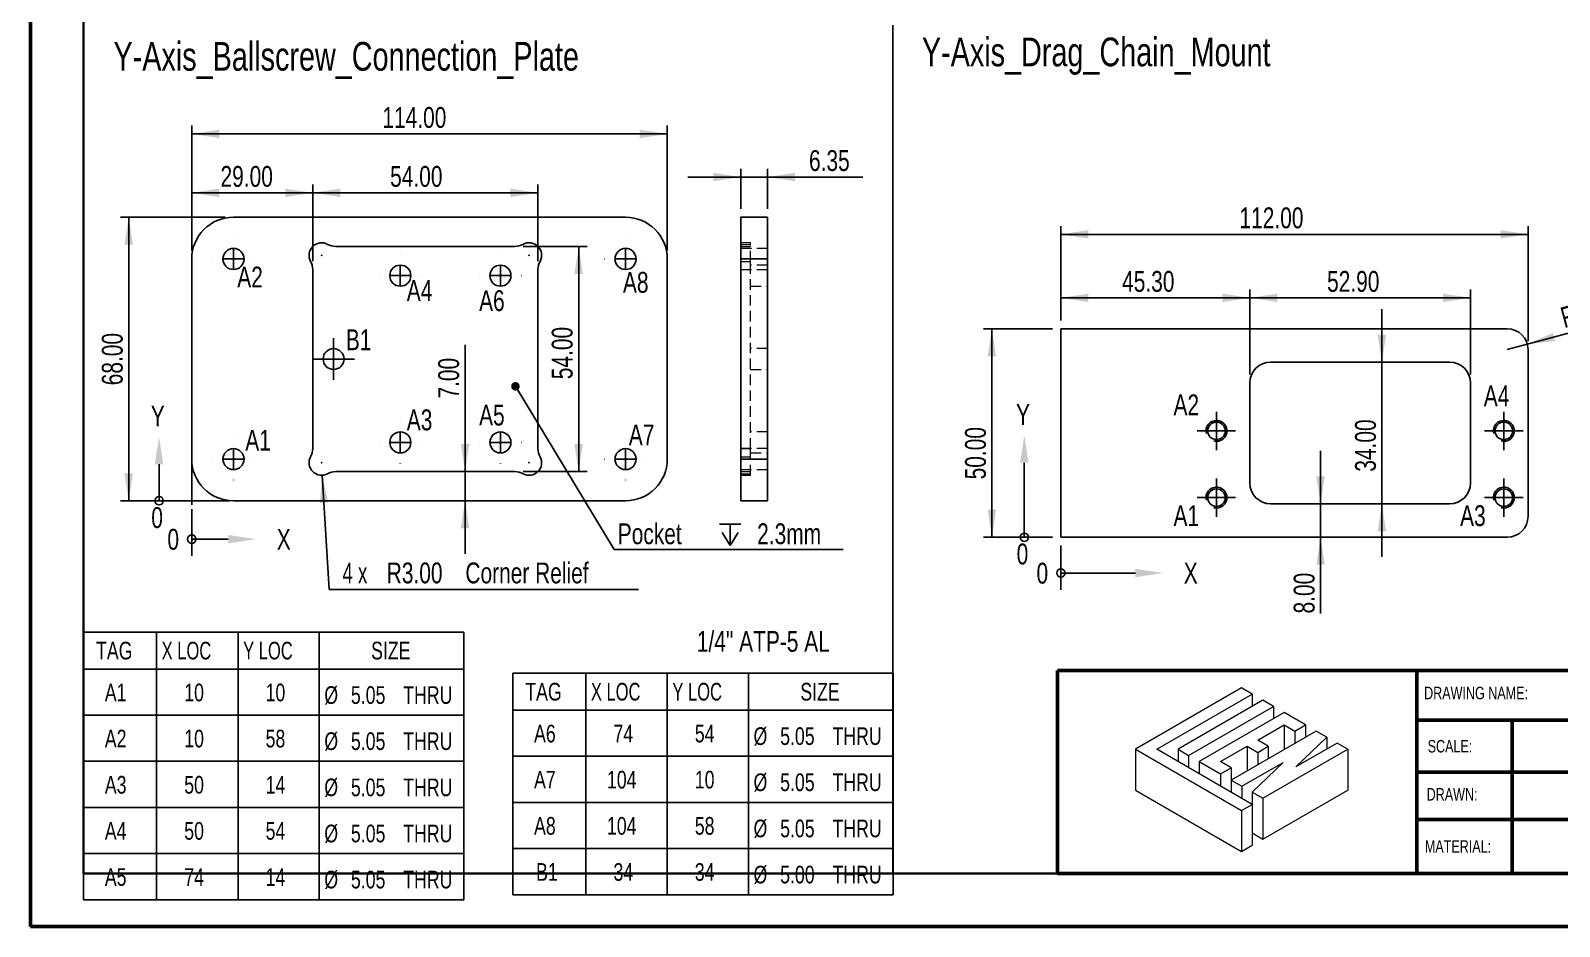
# Model space of a CAD drawing. Header units: millimetres. Extents: x 0 to 279, y 0 to 216.
# Drawn here: x 0 to 183.3, y 0 to 107.4 of the extents above; entities that cross this region are included whole.
import ezdxf

# ---------------------------------------------------------------- set-up
doc = ezdxf.new("R2010")
doc.units = ezdxf.units.MM
doc.header["$PDSIZE"] = -1
doc.linetypes.add('HIDDEN', pattern=[1.905, 1.27, -0.635])
for name, color, linetype in [('DIM', 1, 'Continuous'), ('PAGE_BORDER', 7, 'Continuous'), ('TITLE_BLOCK_BORDER', 7, 'Continuous'), ('TITLE_BLOCK_TEXT', 8, 'Continuous')]:
    doc.layers.add(name, color=color, linetype=linetype)
doc.styles.add('SLDTEXTSTYLE0', font='TXT', dxfattribs={"width": 0.75})
doc.styles.add('SLDTEXTSTYLE1', font='TXT', dxfattribs={"width": 0.7})
doc.styles.add('SLDTEXTSTYLE3', font='TXT', dxfattribs={"width": 0.666667})
doc.dimstyles.new('SLDDIMSTYLE0', dxfattribs={"dimtxt": 2.5, "dimasz": 3.302, "dimexe": 0, "dimexo": 0.0625, "dimtad": 1, "dimlfac": 2, "dimrnd": 1e-09, "dimzin": 4, "dimdsep": 46, "dimtxsty": 'SLDTEXTSTYLE0', "dimsah": 1, "dimcen": 0.09, "dimadec": 0, "dimazin": 1, "dimtfac": 1, "dimtofl": 0, "dimtmove": 0, "dimatfit": 3, "dimfxl": 0, "dimfrac": 2, "dimtolj": 1, "dimtzin": 12, "dimarcsym": 0})
doc.dimstyles.new('SLDDIMSTYLE1', dxfattribs={"dimtxt": 2.5, "dimasz": 3.302, "dimexe": 0, "dimexo": 0.0625, "dimtad": 1, "dimlfac": 2, "dimrnd": 1e-09, "dimzin": 4, "dimdsep": 46, "dimtxsty": 'SLDTEXTSTYLE0', "dimsah": 1, "dimcen": 0.09, "dimadec": 0, "dimazin": 1, "dimtfac": 1, "dimtmove": 0, "dimatfit": 0, "dimfxl": 0, "dimfrac": 2, "dimtolj": 1, "dimtzin": 12, "dimarcsym": 0})
doc.dimstyles.new('SLDDIMSTYLE2', dxfattribs={"dimtxt": 2.5, "dimasz": 3.302, "dimexe": 0, "dimexo": 0.0625, "dimtad": 1, "dimdec": 0, "dimlfac": 2, "dimrnd": 1e-09, "dimzin": 12, "dimdsep": 46, "dimtxsty": 'SLDTEXTSTYLE0', "dimsah": 1, "dimcen": 0, "dimadec": 0, "dimazin": 3, "dimtfac": 1, "dimtdec": 0, "dimtofl": 0, "dimtmove": 0, "dimatfit": 3, "dimfxl": 0, "dimfrac": 2, "dimtolj": 1, "dimtzin": 12, "dimarcsym": 0})
doc.dimstyles.new('SLDDIMSTYLE5', dxfattribs={"dimtxt": 2.5, "dimasz": 3.302, "dimexe": 0, "dimexo": 0.0625, "dimtad": 1, "dimlfac": 2, "dimrnd": 1e-09, "dimzin": 12, "dimdsep": 46, "dimtxsty": 'SLDTEXTSTYLE0', "dimsah": 1, "dimcen": 0.09, "dimadec": 0, "dimazin": 3, "dimtfac": 1, "dimtmove": 0, "dimatfit": 0, "dimfxl": 0, "dimfrac": 2, "dimtolj": 1, "dimtzin": 12, "dimarcsym": 0})
doc.dimstyles.new('SLDDIMSTYLE6', dxfattribs={"dimtxt": 0.18, "dimasz": 1.016, "dimexe": 0, "dimexo": 0.0625, "dimgap": 0, "dimtad": 0, "dimtih": 1, "dimtoh": 1, "dimdec": 0, "dimrnd": 1e-09, "dimzin": 0, "dimdsep": 46, "dimtxsty": 'Standard', "dimblk1": 'DOT', "dimblk2": 'DOT', "dimsah": 1, "dimcen": 0.09, "dimadec": 0, "dimazin": 0, "dimtfac": 1.016, "dimtdec": 0, "dimtofl": 0, "dimtmove": 0, "dimatfit": 3, "dimldrblk": 'DOT', "dimfxl": 0, "dimfrac": 2, "dimtolj": 1, "dimtzin": 0, "dimarcsym": 0})
doc.dimstyles.new('SLDDIMSTYLE7', dxfattribs={"dimtxt": 2.5, "dimasz": 3.302, "dimexe": 0, "dimexo": 0.0625, "dimtad": 0, "dimtih": 1, "dimtoh": 1, "dimlfac": 2, "dimrnd": 1e-09, "dimzin": 4, "dimdsep": 46, "dimtxsty": 'SLDTEXTSTYLE0', "dimsah": 1, "dimcen": 0, "dimadec": 0, "dimazin": 1, "dimtfac": 1, "dimtofl": 0, "dimtmove": 0, "dimatfit": 3, "dimfxl": 0, "dimfrac": 2, "dimtolj": 1, "dimtzin": 12, "dimarcsym": 0})

# ---------------------------------------------------------------- blocks, each defined once
blk = doc.blocks.new('Lien3D Logo')
at = {"color": 7, "linetype": 'Continuous', "lineweight": 18}
for p, q in [((10.61, 16.33), (0, 10.21)), ((2.13, 10.21), (11.67, 15.71)), ((11.67, 15.71), (10.61, 16.33)), ((11.67, 15.71), (11.67, 14.49)), ((12.73, 15.1), (4.26, 10.21)), ((5.32, 9.59), (13.8, 14.49)), ((14.86, 13.87), (6.38, 8.98)), ((13.8, 14.49), (12.73, 15.1)), ((13.8, 14.49), (13.8, 13.26)), ((16.99, 12.64), (14.86, 13.87)), ((12.22, 11.12), (14.86, 12.64)), ((14.86, 12.64), (15.93, 12.03)), ((14.86, 12.64), (14.86, 10.19)), ((15.93, 12.03), (16.99, 12.64)), ((16.99, 12.64), (16.99, 11.42)), ((18.05, 12.03), (9.57, 7.13)), ((13.28, 10.5), (12.22, 11.12)), ((15.93, 12.03), (15.93, 10.8)), ((16.04, 8.45), (19.12, 11.42)), ((20.15, 10.82), (16.04, 8.45)), ((19.12, 11.42), (18.05, 12.03)), ((19.12, 11.42), (19.12, 10.22)), ((21.21, 10.21), (20.15, 10.82)), ((0, 10.21), (0, 6.12)), ((0, 10.21), (10.61, 4.08)), ((11.67, 4.7), (2.13, 10.21)), ((4.26, 10.21), (4.26, 8.98)), ((4.26, 10.21), (5.32, 9.59)), ((5.32, 9.59), (5.32, 8.36)), ((8.51, 8.98), (11.15, 10.5)), ((11.15, 10.5), (12.22, 9.89)), ((11.15, 10.5), (11.15, 8.05)), ((12.22, 9.89), (13.28, 10.5)), ((12.22, 9.89), (12.22, 8.66)), ((12.73, 5.31), (21.21, 10.21)), ((13.28, 10.5), (13.28, 9.28)), ((21.21, 10.21), (21.21, 6.12)), ((6.38, 8.98), (8.51, 7.75)), ((6.38, 8.98), (6.38, 7.75)), ((9.57, 8.36), (8.51, 8.98)), ((8.51, 7.75), (9.57, 8.36)), ((8.51, 7.75), (8.51, 6.52)), ((9.57, 8.36), (9.57, 7.13)), ((10.64, 6.52), (14.75, 8.89)), ((14.75, 8.89), (11.67, 5.93)), ((0, 6.12), (10.61, 0)), ((9.57, 7.13), (10.64, 6.52)), ((9.57, 7.13), (9.57, 5.91)), ((10.64, 6.52), (10.64, 5.29)), ((12.73, 1.23), (21.21, 6.12)), ((10.61, 4.08), (11.67, 4.7)), ((11.67, 5.93), (12.73, 5.31)), ((11.67, 5.93), (11.67, 4.7)), ((11.67, 4.7), (11.67, 0.61)), ((12.73, 5.31), (12.73, 1.23)), ((10.61, 4.08), (10.61, 0)), ((11.67, 1.84), (12.73, 1.23)), ((10.61, 0), (11.67, 0.61))]:
    blk.add_line(p, q, dxfattribs=at)
blk = doc.blocks.new('SW_TABLEANNOTATION_6')
at = {"layer": 'PAGE_BORDER', "color": 0}
for p, q in [((0, 0), (0, -32.08)), ((45.6, 0), (0, 0)), ((8.75, 0), (8.75, -4.42)), ((18.52, 0), (18.52, -4.42)), ((28.25, 0), (28.25, -4.42)), ((45.6, -32.08), (45.6, 0)), ((0, -4.42), (45.6, -4.42)), ((8.75, -4.42), (8.75, -32.08)), ((18.52, -4.42), (18.52, -32.08)), ((28.25, -4.42), (28.25, -32.08)), ((0, -9.95), (45.6, -9.95)), ((0, -15.48), (45.6, -15.48)), ((0, -21.01), (45.6, -21.01)), ((0, -26.55), (45.6, -26.55)), ((0, -32.08), (45.6, -32.08))]:
    blk.add_line(p, q, dxfattribs=at)
at = {"layer": 'PAGE_BORDER', "color": 0, "char_height": 2.117, "attachment_point": 1}
for s, insert, style in [('TAG', (1.5, -1.15), 'SLDTEXTSTYLE0'), ('X LOC', (9.36, -1.15), 'SLDTEXTSTYLE1'), ('Y LOC', (19.13, -1.15), 'SLDTEXTSTYLE1'), ('SIZE', (34.47, -1.15), 'SLDTEXTSTYLE0'), ('A1', (2.55, -6.17), 'SLDTEXTSTYLE0'), ('10', (12.07, -6.17), 'SLDTEXTSTYLE0'), ('10', (21.82, -6.17), 'SLDTEXTSTYLE0'), ('%%c', (28.86, -6.48), 'SLDTEXTSTYLE0'), ('5.05', (32.05, -6.48), 'SLDTEXTSTYLE0'), ('THRU', (38.32, -6.48), 'SLDTEXTSTYLE0'), ('A2', (2.55, -11.7), 'SLDTEXTSTYLE0'), ('10', (12.07, -11.7), 'SLDTEXTSTYLE0'), ('58', (21.82, -11.7), 'SLDTEXTSTYLE0'), ('%%c', (28.86, -12.01), 'SLDTEXTSTYLE0'), ('5.05', (32.05, -12.01), 'SLDTEXTSTYLE0'), ('THRU', (38.32, -12.01), 'SLDTEXTSTYLE0'), ('A3', (2.55, -17.24), 'SLDTEXTSTYLE0'), ('50', (12.07, -17.24), 'SLDTEXTSTYLE0'), ('14', (21.82, -17.24), 'SLDTEXTSTYLE0'), ('%%c', (28.86, -17.55), 'SLDTEXTSTYLE0'), ('5.05', (32.05, -17.55), 'SLDTEXTSTYLE0'), ('THRU', (38.32, -17.55), 'SLDTEXTSTYLE0'), ('A4', (2.55, -22.77), 'SLDTEXTSTYLE0'), ('50', (12.07, -22.77), 'SLDTEXTSTYLE0'), ('54', (21.82, -22.77), 'SLDTEXTSTYLE0'), ('%%c', (28.86, -23.08), 'SLDTEXTSTYLE0'), ('5.05', (32.05, -23.08), 'SLDTEXTSTYLE0'), ('THRU', (38.32, -23.08), 'SLDTEXTSTYLE0'), ('A5', (2.55, -28.3), 'SLDTEXTSTYLE0'), ('74', (12.07, -28.3), 'SLDTEXTSTYLE0'), ('14', (21.82, -28.3), 'SLDTEXTSTYLE0'), ('%%c', (28.86, -28.61), 'SLDTEXTSTYLE0'), ('5.05', (32.05, -28.61), 'SLDTEXTSTYLE0'), ('THRU', (38.32, -28.61), 'SLDTEXTSTYLE0')]:
    blk.add_mtext(s, dxfattribs=dict(at, insert=insert, style=style))
blk = doc.blocks.new('SW_TABLEANNOTATION_7')
at = {"layer": 'PAGE_BORDER', "color": 0}
for p, q in [((0, 0), (0, -26.55)), ((45.6, 0), (0, 0)), ((8.75, 0), (8.75, -4.42)), ((18.52, 0), (18.52, -4.42)), ((28.25, 0), (28.25, -4.42)), ((45.6, -26.55), (45.6, 0)), ((0, -4.42), (45.6, -4.42)), ((8.75, -4.42), (8.75, -26.55)), ((18.52, -4.42), (18.52, -26.55)), ((28.25, -4.42), (28.25, -26.55)), ((0, -9.95), (45.6, -9.95)), ((0, -15.48), (45.6, -15.48)), ((0, -21.01), (45.6, -21.01)), ((0, -26.55), (45.6, -26.55))]:
    blk.add_line(p, q, dxfattribs=at)
at = {"layer": 'PAGE_BORDER', "color": 0, "char_height": 2.117, "attachment_point": 1}
for s, insert, style in [('TAG', (1.5, -1.15), 'SLDTEXTSTYLE0'), ('X LOC', (9.36, -1.15), 'SLDTEXTSTYLE1'), ('Y LOC', (19.13, -1.15), 'SLDTEXTSTYLE1'), ('SIZE', (34.47, -1.15), 'SLDTEXTSTYLE0'), ('A6', (2.55, -6.17), 'SLDTEXTSTYLE0'), ('74', (12.07, -6.17), 'SLDTEXTSTYLE0'), ('54', (21.82, -6.17), 'SLDTEXTSTYLE0'), ('%%c', (28.86, -6.48), 'SLDTEXTSTYLE0'), ('5.05', (32.05, -6.48), 'SLDTEXTSTYLE0'), ('THRU', (38.32, -6.48), 'SLDTEXTSTYLE0'), ('A7', (2.55, -11.7), 'SLDTEXTSTYLE0'), ('104', (11.29, -11.7), 'SLDTEXTSTYLE0'), ('10', (21.82, -11.7), 'SLDTEXTSTYLE0'), ('%%c', (28.86, -12.01), 'SLDTEXTSTYLE0'), ('5.05', (32.05, -12.01), 'SLDTEXTSTYLE0'), ('THRU', (38.32, -12.01), 'SLDTEXTSTYLE0'), ('A8', (2.55, -17.24), 'SLDTEXTSTYLE0'), ('104', (11.29, -17.24), 'SLDTEXTSTYLE0'), ('58', (21.82, -17.24), 'SLDTEXTSTYLE0'), ('%%c', (28.86, -17.55), 'SLDTEXTSTYLE0'), ('5.05', (32.05, -17.55), 'SLDTEXTSTYLE0'), ('THRU', (38.32, -17.55), 'SLDTEXTSTYLE0'), ('B1', (2.79, -22.77), 'SLDTEXTSTYLE0'), ('34', (12.07, -22.77), 'SLDTEXTSTYLE0'), ('34', (21.82, -22.77), 'SLDTEXTSTYLE0'), ('%%c', (28.86, -23.08), 'SLDTEXTSTYLE0'), ('5.00', (32.05, -23.08), 'SLDTEXTSTYLE0'), ('THRU', (38.32, -23.08), 'SLDTEXTSTYLE0')]:
    blk.add_mtext(s, dxfattribs=dict(at, insert=insert, style=style))
blk = doc.blocks.new('_D_30')
at = {"layer": 'DIM'}
for p, q in [((19.32, 81.04), (19.32, 96.04)), ((76.32, 81.04), (76.32, 96.04)), ((19.32, 95.04), (76.32, 95.04))]:
    blk.add_line(p, q, dxfattribs=at)
for points in [[(19.32, 95.04), (22.62, 94.53), (22.62, 95.55)], [(76.32, 95.04), (73.02, 95.55), (73.02, 94.53)]]:
    blk.add_solid(points, dxfattribs=at)
at = {"layer": 'DIM', "insert": (42.17, 98.26), "char_height": 2.5, "attachment_point": 1, "style": 'SLDTEXTSTYLE0'}
blk.add_mtext('114.00', dxfattribs=at)
blk = doc.blocks.new('_D_31')
at = {"layer": 'DIM'}
for p, q in [((19.32, 81.04), (19.32, 88.97)), ((19.32, 87.97), (33.82, 87.97)), ((33.82, 79.78), (33.82, 88.97))]:
    blk.add_line(p, q, dxfattribs=at)
for points in [[(19.32, 87.97), (22.62, 87.46), (22.62, 88.48)], [(33.82, 87.97), (30.52, 88.48), (30.52, 87.46)]]:
    blk.add_solid(points, dxfattribs=at)
at = {"layer": 'DIM', "insert": (22.77, 91.19), "char_height": 2.5, "attachment_point": 1, "style": 'SLDTEXTSTYLE0'}
blk.add_mtext('29.00', dxfattribs=at)
blk = doc.blocks.new('_D_32')
at = {"layer": 'DIM'}
for p, q in [((33.82, 79.78), (33.82, 88.97)), ((33.82, 87.97), (60.82, 87.97)), ((60.82, 79.78), (60.82, 88.97))]:
    blk.add_line(p, q, dxfattribs=at)
for points in [[(33.82, 87.97), (37.12, 87.46), (37.12, 88.48)], [(60.82, 87.97), (57.52, 88.48), (57.52, 87.46)]]:
    blk.add_solid(points, dxfattribs=at)
at = {"layer": 'DIM', "insert": (43.1, 91.19), "char_height": 2.5, "attachment_point": 1, "style": 'SLDTEXTSTYLE0'}
blk.add_mtext('54.00', dxfattribs=at)
blk = doc.blocks.new('_D_33')
at = {"layer": 'DIM'}
for p, q in [((59.06, 81.54), (66.7, 81.54)), ((65.7, 81.54), (65.7, 54.54)), ((59.06, 54.54), (66.7, 54.54))]:
    blk.add_line(p, q, dxfattribs=at)
for points in [[(65.7, 81.54), (65.19, 78.24), (66.2, 78.24)], [(65.7, 54.54), (66.2, 57.84), (65.19, 57.84)]]:
    blk.add_solid(points, dxfattribs=at)
at = {"layer": 'DIM', "insert": (62.47, 65.62), "char_height": 2.5, "attachment_point": 1, "rotation": 90, "style": 'SLDTEXTSTYLE0'}
blk.add_mtext('54.00', dxfattribs=at)
blk = doc.blocks.new('_D_34')
at = {"layer": 'DIM'}
for p, q in [((52.08, 54.54), (52.08, 69.76)), ((52.08, 54.54), (52.08, 51.04)), ((52.08, 51.04), (52.08, 44.69))]:
    blk.add_line(p, q, dxfattribs=at)
for points in [[(52.08, 54.54), (52.59, 57.84), (51.57, 57.84)], [(52.08, 51.04), (51.57, 47.74), (52.59, 47.74)]]:
    blk.add_solid(points, dxfattribs=at)
at = {"layer": 'DIM', "insert": (48.86, 63.3), "char_height": 2.5, "attachment_point": 1, "rotation": 90, "style": 'SLDTEXTSTYLE0'}
blk.add_mtext('7.00', dxfattribs=at)
blk = doc.blocks.new('_D_35')
at = {"layer": 'DIM'}
for p, q in [((23.32, 85.04), (10.76, 85.04)), ((11.76, 85.04), (11.76, 51.04)), ((23.32, 51.04), (10.76, 51.04))]:
    blk.add_line(p, q, dxfattribs=at)
for points in [[(11.76, 85.04), (11.25, 81.74), (12.27, 81.74)], [(11.76, 51.04), (12.27, 54.34), (11.25, 54.34)]]:
    blk.add_solid(points, dxfattribs=at)
at = {"layer": 'DIM', "insert": (8.54, 64.89), "char_height": 2.5, "attachment_point": 1, "rotation": 90, "style": 'SLDTEXTSTYLE0'}
blk.add_mtext('68.00', dxfattribs=at)
blk = doc.blocks.new('_D_36')
at = {"layer": 'DIM'}
for p, q in [((34.97, 54.1), (35.81, 40.42)), ((35.81, 40.42), (72.86, 40.42))]:
    blk.add_line(p, q, dxfattribs=at)
blk.add_solid([(34.97, 54.1), (34.67, 50.78), (35.68, 50.84)], dxfattribs=at)
at = {"layer": 'DIM', "char_height": 2.5, "attachment_point": 1}
for s, insert, style in [('4 x', (37.39, 43.64), 'SLDTEXTSTYLE3'), ('R3.00', (42.69, 43.64), 'SLDTEXTSTYLE0'), ('Corner Relief', (52.12, 43.64), 'SLDTEXTSTYLE0')]:
    blk.add_mtext(s, dxfattribs=dict(at, insert=insert, style=style))
blk = doc.blocks.new('SW_SYMBOL_HOLE_DEPTH')
at = {"layer": 'DIM', "color": 0}
for p, q in [((0, 875), (800, 875)), ((400, 875), (400, 75)), ((100, 555), (400, 75)), ((700, 555), (400, 75))]:
    blk.add_line(p, q, dxfattribs=at)
blk = doc.blocks.new('SW_NOTE_5')
at = {"layer": 'DIM', "color": 0}
blk.add_line((27.45, 0), (0, 0), dxfattribs=at)
at = {"layer": 'DIM', "color": 0, "xscale": 0.003193359375, "yscale": 0.003193359375, "zscale": 0.003193359375}
blk.add_blockref('SW_SYMBOL_HOLE_DEPTH', (12.64, 0.24), dxfattribs=at)
at = {"layer": 'DIM', "color": 0, "char_height": 2.5, "attachment_point": 1, "style": 'SLDTEXTSTYLE0'}
for s, insert in [('Pocket', (0.44, 3.12)), ('2.3mm', (17.15, 3.12))]:
    blk.add_mtext(s, dxfattribs=dict(at, insert=insert))
blk = doc.blocks.new('_DOT')
at = {"color": 0, "linetype": 'ByBlock', "lineweight": -2}
blk.add_line((-0.5, 0), (-1, 0), dxfattribs=at)
at = {"color": 0, "linetype": 'ByBlock', "const_width": 0.5}
blk.add_lwpolyline([(-0.25, 0, 1), (0.25, 0, 1)], format="xyb", close=True, dxfattribs=at)
blk = doc.blocks.new('SW_CENTERMARKSYMBOL_50')
at = {"layer": 'PAGE_BORDER', "color": 0}
for p, q in [((0, 2.5), (0, 2.5125)), ((-2.5, 0), (-2.5125, 0)), ((0, 0), (-1.25, 0)), ((0, 0), (0, 1.25)), ((0, 0), (0, -1.25)), ((0, 0), (1.25, 0)), ((2.5, 0), (2.5125, 0)), ((0, -2.5), (0, -2.5125))]:
    blk.add_line(p, q, dxfattribs=at)
blk = doc.blocks.new('SW_CENTERMARKSYMBOL_51')
at = {"layer": 'PAGE_BORDER', "color": 0}
for p, q in [((0, 2.5), (0, 2.5125)), ((-2.5, 0), (-2.5125, 0)), ((0, 0), (-1.25, 0)), ((0, 0), (0, 1.25)), ((0, 0), (0, -1.25)), ((0, 0), (1.25, 0)), ((2.5, 0), (2.5125, 0)), ((0, -2.5), (0, -2.5125))]:
    blk.add_line(p, q, dxfattribs=at)
blk = doc.blocks.new('SW_CENTERMARKSYMBOL_52')
at = {"layer": 'PAGE_BORDER', "color": 0}
for p, q in [((0, 2.5), (0, 2.5125)), ((-2.5, 0), (-2.5125, 0)), ((0, 0), (-1.25, 0)), ((0, 0), (0, 1.25)), ((0, 0), (0, -1.25)), ((0, 0), (1.25, 0)), ((2.5, 0), (2.5125, 0)), ((0, -2.5), (0, -2.5125))]:
    blk.add_line(p, q, dxfattribs=at)
blk = doc.blocks.new('SW_CENTERMARKSYMBOL_53')
at = {"layer": 'PAGE_BORDER', "color": 0}
for p, q in [((0, 2.5), (0, 2.5125)), ((-2.5, 0), (-2.5125, 0)), ((0, 0), (-1.25, 0)), ((0, 0), (0, 1.25)), ((0, 0), (0, -1.25)), ((0, 0), (1.25, 0)), ((2.5, 0), (2.5125, 0)), ((0, -2.5), (0, -2.5125))]:
    blk.add_line(p, q, dxfattribs=at)
blk = doc.blocks.new('SW_CENTERMARKSYMBOL_54')
at = {"layer": 'PAGE_BORDER', "color": 0}
for p, q in [((0, 2.5), (0, 2.5125)), ((-2.5, 0), (-2.5125, 0)), ((0, 0), (-1.25, 0)), ((0, 0), (0, 1.25)), ((0, 0), (0, -1.25)), ((0, 0), (1.25, 0)), ((2.5, 0), (2.5125, 0)), ((0, -2.5), (0, -2.5125))]:
    blk.add_line(p, q, dxfattribs=at)
blk = doc.blocks.new('SW_CENTERMARKSYMBOL_55')
at = {"layer": 'PAGE_BORDER', "color": 0}
for p, q in [((0, 2.5), (0, 2.5125)), ((-2.5, 0), (-2.5125, 0)), ((0, 0), (-1.25, 0)), ((0, 0), (0, 1.25)), ((0, 0), (0, -1.25)), ((0, 0), (1.25, 0)), ((2.5, 0), (2.5125, 0)), ((0, -2.5), (0, -2.5125))]:
    blk.add_line(p, q, dxfattribs=at)
blk = doc.blocks.new('SW_CENTERMARKSYMBOL_56')
at = {"layer": 'PAGE_BORDER', "color": 0}
for p, q in [((0, 2.5), (0, 2.5125)), ((-2.5, 0), (-2.5125, 0)), ((0, 0), (-1.25, 0)), ((0, 0), (0, 1.25)), ((0, 0), (0, -1.25)), ((0, 0), (1.25, 0)), ((2.5, 0), (2.5125, 0)), ((0, -2.5), (0, -2.5125))]:
    blk.add_line(p, q, dxfattribs=at)
blk = doc.blocks.new('SW_CENTERMARKSYMBOL_57')
at = {"layer": 'PAGE_BORDER', "color": 0}
for p, q in [((0, 2.5), (0, 2.5125)), ((-2.5, 0), (-2.5125, 0)), ((0, 0), (-1.25, 0)), ((0, 0), (0, 1.25)), ((0, 0), (0, -1.25)), ((0, 0), (1.25, 0)), ((2.5, 0), (2.5125, 0)), ((0, -2.5), (0, -2.5125))]:
    blk.add_line(p, q, dxfattribs=at)
blk = doc.blocks.new('SW_CENTERMARKSYMBOL_58')
at = {"layer": 'PAGE_BORDER', "color": 0}
for p, q in [((0, 1.25), (0, 2.5)), ((-1.25, 0), (-2.5, 0)), ((0, 0), (-1.25, 0)), ((0, 0), (0, 1.25)), ((0, 0), (0, -1.25)), ((0, 0), (1.25, 0)), ((1.25, 0), (2.5, 0)), ((0, -1.25), (0, -2.5))]:
    blk.add_line(p, q, dxfattribs=at)
blk = doc.blocks.new('SW_DATUMORIGIN_6')
at = {"layer": 'DIM', "color": 0}
for p, q in [((-3.92, 1), (-3.92, 5.38)), ((-1, 1), (-5.92, 1)), ((0, 0), (0, -5.6)), ((0, -3.6), (4.38, -3.6))]:
    blk.add_line(p, q, dxfattribs=at)
for centre in [(-3.92, 1), (0, -3.6)]:
    blk.add_circle(centre, 0.5, dxfattribs=at)
for points in [[(-3.92, 8.69), (-4.43, 5.38), (-3.41, 5.38)], [(7.69, -3.6), (4.38, -3.1), (4.38, -4.11)]]:
    blk.add_solid(points, dxfattribs=at)
at = {"layer": 'DIM', "color": 0, "char_height": 2.5, "attachment_point": 1, "style": 'SLDTEXTSTYLE0'}
for s, insert in [('Y', (-4.91, 12.42)), ('0', (-4.85, 0.24)), ('0', (-2.92, -2.37)), ('X', (10.19, -2.37))]:
    blk.add_mtext(s, dxfattribs=dict(at, insert=insert))
blk = doc.blocks.new('_D_37')
at = {"layer": 'DIM'}
for p, q in [((85.15, 89.86), (78.8, 89.86)), ((85.15, 86.04), (85.15, 90.86)), ((88.32, 89.86), (85.15, 89.86)), ((88.32, 86.04), (88.32, 90.86)), ((88.32, 89.86), (99.77, 89.86))]:
    blk.add_line(p, q, dxfattribs=at)
for points in [[(85.15, 89.86), (81.85, 90.37), (81.85, 89.36)], [(88.32, 89.86), (91.63, 89.36), (91.63, 90.37)]]:
    blk.add_solid(points, dxfattribs=at)
at = {"layer": 'DIM', "insert": (93.31, 93.09), "char_height": 2.5, "attachment_point": 1, "style": 'SLDTEXTSTYLE0'}
blk.add_mtext('6.35', dxfattribs=at)
blk = doc.blocks.new('_D_38')
at = {"layer": 'DIM'}
for p, q in [((122.5, 71.67), (114.23, 71.67)), ((115.23, 46.67), (115.23, 71.67)), ((122.5, 46.67), (114.23, 46.67))]:
    blk.add_line(p, q, dxfattribs=at)
for points in [[(115.23, 71.67), (114.72, 68.37), (115.74, 68.37)], [(115.23, 46.67), (115.74, 49.97), (114.72, 49.97)]]:
    blk.add_solid(points, dxfattribs=at)
at = {"layer": 'DIM', "insert": (112.01, 53.61), "char_height": 2.5, "attachment_point": 1, "rotation": 90, "style": 'SLDTEXTSTYLE0'}
blk.add_mtext('50.00', dxfattribs=at)
blk = doc.blocks.new('_D_39')
at = {"layer": 'DIM'}
for p, q in [((123.5, 72.67), (123.5, 83.99)), ((123.5, 82.99), (179.5, 82.99)), ((179.5, 70.17), (179.5, 83.99))]:
    blk.add_line(p, q, dxfattribs=at)
for points in [[(123.5, 82.99), (126.8, 82.49), (126.8, 83.5)], [(179.5, 82.99), (176.2, 83.5), (176.2, 82.49)]]:
    blk.add_solid(points, dxfattribs=at)
at = {"layer": 'DIM', "insert": (144.91, 86.22), "char_height": 2.5, "attachment_point": 1, "style": 'SLDTEXTSTYLE0'}
blk.add_mtext('112.00', dxfattribs=at)
blk = doc.blocks.new('_D_40')
at = {"layer": 'DIM'}
for p, q in [((123.5, 72.67), (123.5, 76.38)), ((123.5, 75.38), (146.15, 75.38)), ((146.15, 66.17), (146.15, 76.38))]:
    blk.add_line(p, q, dxfattribs=at)
for points in [[(123.5, 75.38), (126.8, 74.87), (126.8, 75.88)], [(146.15, 75.38), (142.85, 75.88), (142.85, 74.87)]]:
    blk.add_solid(points, dxfattribs=at)
at = {"layer": 'DIM', "insert": (130.84, 78.6), "char_height": 2.5, "attachment_point": 1, "style": 'SLDTEXTSTYLE0'}
blk.add_mtext('45.30', dxfattribs=at)
blk = doc.blocks.new('_D_41')
at = {"layer": 'DIM'}
for p, q in [((146.15, 66.17), (146.15, 76.38)), ((146.15, 75.38), (172.6, 75.38)), ((172.6, 66.17), (172.6, 76.38))]:
    blk.add_line(p, q, dxfattribs=at)
for points in [[(146.15, 75.38), (149.45, 74.87), (149.45, 75.88)], [(172.6, 75.38), (169.3, 75.88), (169.3, 74.87)]]:
    blk.add_solid(points, dxfattribs=at)
at = {"layer": 'DIM', "insert": (155.41, 78.6), "char_height": 2.5, "attachment_point": 1, "style": 'SLDTEXTSTYLE0'}
blk.add_mtext('52.90', dxfattribs=at)
blk = doc.blocks.new('_D_42')
at = {"layer": 'DIM'}
for p, q in [((154.63, 50.67), (154.63, 57.02)), ((154.63, 46.67), (154.63, 50.67)), ((154.63, 46.67), (154.63, 37.53))]:
    blk.add_line(p, q, dxfattribs=at)
for points in [[(154.63, 50.67), (155.14, 53.97), (154.13, 53.97)], [(154.63, 46.67), (154.13, 43.37), (155.14, 43.37)]]:
    blk.add_solid(points, dxfattribs=at)
at = {"layer": 'DIM', "insert": (151.41, 37.53), "char_height": 2.5, "attachment_point": 1, "rotation": 90, "style": 'SLDTEXTSTYLE0'}
blk.add_mtext('8.00', dxfattribs=at)
blk = doc.blocks.new('_D_43')
at = {"layer": 'DIM'}
for p, q in [((161.98, 67.67), (161.98, 74.02)), ((161.98, 50.67), (161.98, 67.67)), ((161.98, 50.67), (161.98, 44.32))]:
    blk.add_line(p, q, dxfattribs=at)
for points in [[(161.98, 67.67), (162.49, 70.97), (161.47, 70.97)], [(161.98, 50.67), (161.47, 47.37), (162.49, 47.37)]]:
    blk.add_solid(points, dxfattribs=at)
at = {"layer": 'DIM', "insert": (158.76, 54.53), "char_height": 2.5, "attachment_point": 1, "rotation": 90, "style": 'SLDTEXTSTYLE0'}
blk.add_mtext('34.00', dxfattribs=at)
blk = doc.blocks.new('_D_44')
at = {"layer": 'DIM'}
for q in [(196.21, 74.32), (177, 69.17)]:
    blk.add_line((179.41, 69.82), q, dxfattribs=at)
blk.add_solid([(179.41, 69.82), (182.73, 70.18), (182.47, 71.16)], dxfattribs=at)
at = {"layer": 'DIM', "char_height": 2.5, "attachment_point": 1, "rotation": 15, "style": 'SLDTEXTSTYLE0'}
for s, insert in [('(TYP)', (187.84, 75.39)), ('R5', (183.19, 74.15))]:
    blk.add_mtext(s, dxfattribs=dict(at, insert=insert))
blk = doc.blocks.new('SW_CENTERMARKSYMBOL_59')
at = {"layer": 'DIM', "color": 0}
for p, q in [((0, 1.25), (0, 2.3)), ((0, 0), (-1.25, 0)), ((0, 0), (0, 1.25)), ((0, 0), (1.25, 0)), ((0, 0), (0, -1.25)), ((1.25, 0), (2.3, 0)), ((-1.25, 0), (-2.3, 0)), ((0, -1.25), (0, -2.3))]:
    blk.add_line(p, q, dxfattribs=at)
blk = doc.blocks.new('SW_CENTERMARKSYMBOL_60')
at = {"layer": 'DIM', "color": 0}
for p, q in [((0, 1.25), (0, 2.3)), ((0, 0), (-1.25, 0)), ((0, 0), (0, 1.25)), ((0, 0), (1.25, 0)), ((0, 0), (0, -1.25)), ((1.25, 0), (2.3, 0)), ((-1.25, 0), (-2.3, 0)), ((0, -1.25), (0, -2.3))]:
    blk.add_line(p, q, dxfattribs=at)
blk = doc.blocks.new('SW_CENTERMARKSYMBOL_61')
at = {"layer": 'DIM', "color": 0}
for p, q in [((0, 1.25), (0, 2.3)), ((0, 0), (-1.25, 0)), ((0, 0), (0, 1.25)), ((0, 0), (1.25, 0)), ((0, 0), (0, -1.25)), ((1.25, 0), (2.3, 0)), ((-1.25, 0), (-2.3, 0)), ((0, -1.25), (0, -2.3))]:
    blk.add_line(p, q, dxfattribs=at)
blk = doc.blocks.new('SW_CENTERMARKSYMBOL_62')
at = {"layer": 'DIM', "color": 0}
for p, q in [((0, 1.25), (0, 2.3)), ((0, 0), (-1.25, 0)), ((0, 0), (0, 1.25)), ((0, 0), (1.25, 0)), ((0, 0), (0, -1.25)), ((1.25, 0), (2.3, 0)), ((-1.25, 0), (-2.3, 0)), ((0, -1.25), (0, -2.3))]:
    blk.add_line(p, q, dxfattribs=at)
blk = doc.blocks.new('SW_DATUMORIGIN_7')
at = {"layer": 'DIM', "color": 0}
for p, q in [((-4.38, 1), (-4.38, 9.93)), ((-1, 1), (-6.38, 1)), ((0, 0), (0, -5.29)), ((0, -3.29), (8.93, -3.29))]:
    blk.add_line(p, q, dxfattribs=at)
for centre in [(-4.38, 1), (0, -3.29)]:
    blk.add_circle(centre, 0.5, dxfattribs=at)
for points in [[(-4.38, 13.23), (-4.89, 9.93), (-3.87, 9.93)], [(12.23, -3.29), (8.93, -2.79), (8.93, -3.8)]]:
    blk.add_solid(points, dxfattribs=at)
at = {"layer": 'DIM', "color": 0, "char_height": 2.5, "attachment_point": 1, "style": 'SLDTEXTSTYLE0'}
for s, insert in [('Y', (-5.37, 16.97)), ('0', (-5.3, 0.24)), ('0', (-2.92, -2.06)), ('X', (14.73, -2.06))]:
    blk.add_mtext(s, dxfattribs=dict(at, insert=insert))

msp = doc.modelspace()

# ---------------------------------------------------------------- linework, layer by layer
at = {"color": 7, "linetype": 'Continuous', "lineweight": 50}
for q in [(0, 215.9), (279.4, 0)]:
    msp.add_line((0, 0), q, dxfattribs=at)
at = {"color": 7, "linetype": 'Continuous', "lineweight": 25}
for p, q in [((24.322, 85.0384), (71.322, 85.0384)), ((88.324, 85.0384), (85.149, 85.0384)), ((85.149, 85.0384), (85.149, 80.0384)), ((88.324, 85.0384), (88.324, 80.0384)), ((58.0636, 81.5384), (36.5804, 81.5384)), ((19.322, 56.0384), (19.322, 80.0384)), ((76.322, 80.0384), (76.322, 56.0384)), ((88.324, 80.0384), (85.149, 80.0384)), ((85.149, 80.0384), (85.149, 56.0384)), ((88.324, 80.0384), (88.324, 56.0384)), ((33.822, 78.7799), (33.822, 57.2968)), ((60.822, 57.2968), (60.822, 78.7799)), ((123.4989, 71.6715), (123.4989, 46.6715)), ((176.9989, 71.6715), (123.4989, 71.6715)), ((179.4989, 69.1715), (179.4989, 49.1715)), ((148.6489, 67.6715), (170.0989, 67.6715)), ((146.1489, 53.1715), (146.1489, 65.1715)), ((172.5989, 65.1715), (172.5989, 53.1715)), ((88.324, 56.0384), (85.149, 56.0384)), ((85.149, 56.0384), (85.149, 51.0384)), ((88.324, 56.0384), (88.324, 51.0384)), ((36.5804, 54.5384), (58.0636, 54.5384)), ((71.322, 51.0384), (24.322, 51.0384)), ((88.324, 51.0384), (85.149, 51.0384)), ((170.0989, 50.6715), (148.6489, 50.6715)), ((176.9989, 46.6715), (123.4989, 46.6715))]:
    msp.add_line(p, q, dxfattribs=at)
at = {"color": 7, "linetype": 'HIDDEN', "lineweight": 18}
for p, q in [((86.299, 81.9777), (85.149, 81.9777)), ((85.149, 81.7894), (86.299, 81.7894)), ((85.149, 81.5384), (86.299, 81.5384)), ((88.324, 81.3009), (85.149, 81.3009)), ((86.299, 79.7501), (86.299, 81.9777)), ((88.324, 80.0384), (85.149, 80.0384)), ((85.149, 79.7501), (86.299, 79.7501)), ((86.299, 78.7799), (86.299, 79.7501)), ((88.324, 79.3009), (86.299, 79.3009)), ((85.149, 78.7799), (86.299, 78.7799)), ((85.149, 78.7759), (88.324, 78.7759)), ((86.299, 57.2968), (86.299, 78.7799)), ((86.299, 76.7759), (88.324, 76.7759)), ((88.324, 69.2884), (86.299, 69.2884)), ((86.299, 66.7884), (88.324, 66.7884)), ((88.324, 59.3009), (86.299, 59.3009)), ((88.324, 57.3009), (85.149, 57.3009)), ((85.149, 57.2968), (86.299, 57.2968)), ((86.299, 56.3266), (86.299, 57.2968)), ((85.149, 56.3266), (86.299, 56.3266)), ((88.324, 56.0384), (85.149, 56.0384)), ((86.299, 56.7759), (88.324, 56.7759)), ((86.299, 54.099), (86.299, 56.3266)), ((85.149, 54.7759), (88.324, 54.7759)), ((85.149, 54.5384), (86.299, 54.5384)), ((85.149, 54.2873), (86.299, 54.2873)), ((85.149, 54.099), (86.299, 54.099))]:
    msp.add_line(p, q, dxfattribs=at)
at = {"color": 7, "linetype": 'Continuous', "lineweight": 25}
for centre, radius in [((24.322, 80.0384), 1.2625), ((71.322, 80.0384), 1.2625), ((44.322, 78.0384), 1.2625), ((56.322, 78.0384), 1.2625), ((36.322, 68.0384), 1.25), ((44.322, 58.0384), 1.2625), ((56.322, 58.0384), 1.2625), ((142.1489, 59.4215), 1.05), ((176.5989, 59.4215), 1.05), ((24.322, 56.0384), 1.2625), ((71.322, 56.0384), 1.2625), ((142.1489, 51.4215), 1.05), ((176.5989, 51.4215), 1.05)]:
    msp.add_circle(centre, radius, dxfattribs=at)
for centre, radius, start, end in [((24.322, 80.0384), 5, 90, 180), ((71.322, 80.0384), 5, 0, 90), ((34.8826, 80.4777), 1.5, 60.982824, 209.017176), ((36.5804, 83.5384), 2, 240.982824, 270), ((58.0636, 83.5384), 2, 270, 299.017176), ((59.7613, 80.4777), 1.5, 330.982824, 119.017176), ((31.822, 78.7799), 2, 0, 29.017176), ((62.822, 78.7799), 2, 150.982824, 180), ((176.9989, 69.1715), 2.5, 0, 90), ((148.6489, 65.1715), 2.5, 90, 180), ((170.0989, 65.1715), 2.5, 0, 90), ((31.822, 57.2968), 2, 330.982824, 360), ((62.822, 57.2968), 2, 180, 209.017176), ((24.322, 56.0384), 5, 180, 270), ((34.8826, 55.599), 1.5, 150.982824, 299.017176), ((59.7613, 55.599), 1.5, 240.982824, 29.017176), ((71.322, 56.0384), 5, 270, 0), ((36.5804, 52.5384), 2, 90, 119.017176), ((58.0636, 52.5384), 2, 60.982824, 90), ((148.6489, 53.1715), 2.5, 180, 270), ((170.0989, 53.1715), 2.5, 270, 0), ((176.9989, 49.1715), 2.5, 270, 0)]:
    msp.add_arc(centre, radius, start, end, dxfattribs=at)
at = {"layer": 'DIM'}
for p, q in [((19.322, 55.5384), (19.322, 50.5384)), ((23.822, 51.0384), (18.822, 51.0384))]:
    msp.add_line(p, q, dxfattribs=at)
for centre in [(142.1489, 59.4215), (176.5989, 59.4215), (142.1489, 51.4215), (176.5989, 51.4215)]:
    msp.add_arc(centre, 1.25, 255, 195, dxfattribs=at)
for p in [(34.8826, 80.4777), (59.7613, 80.4777), (34.8826, 55.599), (59.7613, 55.599)]:
    msp.add_point(p, dxfattribs=at)
at = {"layer": 'PAGE_BORDER', "lineweight": 35}
for q in [(6.35, 209.55), (273.05, 6.35)]:
    msp.add_line((6.35, 6.35), q, dxfattribs=at)
at = {"layer": 'PAGE_BORDER'}
msp.add_line((103.366, 108.0883), (103.366, 6.3245), dxfattribs=at)
at = {"layer": 'TITLE_BLOCK_BORDER', "lineweight": 50}
for p, q in [((123.0873, 30.7079), (123.0873, 6.35)), ((166.1797, 30.7079), (123.0873, 30.7079)), ((166.1797, 30.7079), (166.1797, 6.35)), ((273.05, 30.7079), (166.1797, 30.7079)), ((273.05, 24.7327), (166.1797, 24.7327)), ((177.6057, 24.7327), (177.6057, 6.35)), ((273.05, 18.5181), (166.1797, 18.5181)), ((166.3596, 12.839), (273.05, 12.839)), ((166.1797, 6.35), (123.0873, 6.35)), ((166.1797, 6.35), (273.05, 6.35))]:
    msp.add_line(p, q, dxfattribs=at)

# ---------------------------------------------------------------- block references
at = {"layer": 'DIM'}
for name, p in [('SW_DATUMORIGIN_6', (19.322, 50.0384)), ('SW_DATUMORIGIN_7', (123.4989, 45.6715)), ('SW_CENTERMARKSYMBOL_62', (142.1489, 59.4215)), ('SW_CENTERMARKSYMBOL_59', (176.5989, 59.4215)), ('SW_CENTERMARKSYMBOL_61', (142.1489, 51.4215)), ('SW_CENTERMARKSYMBOL_60', (176.5989, 51.4215)), ('SW_NOTE_5', (69.9439, 45.215))]:
    msp.add_blockref(name, p, dxfattribs=at)
at = {"layer": 'PAGE_BORDER'}
for name, p in [('SW_CENTERMARKSYMBOL_53', (24.322, 80.0384)), ('SW_CENTERMARKSYMBOL_50', (71.322, 80.0384)), ('SW_CENTERMARKSYMBOL_56', (44.322, 78.0384)), ('SW_CENTERMARKSYMBOL_54', (56.322, 78.0384)), ('SW_CENTERMARKSYMBOL_58', (36.322, 68.0384)), ('SW_CENTERMARKSYMBOL_57', (44.322, 58.0384)), ('SW_CENTERMARKSYMBOL_55', (56.322, 58.0384)), ('SW_CENTERMARKSYMBOL_52', (24.322, 56.0384)), ('SW_CENTERMARKSYMBOL_51', (71.322, 56.0384)), ('SW_TABLEANNOTATION_6', (6.35, 35.2851)), ('SW_TABLEANNOTATION_7', (57.8009, 30.3581))]:
    msp.add_blockref(name, p, dxfattribs=at)
at = {"layer": 'TITLE_BLOCK_BORDER', "xscale": 1.2, "yscale": 1.2, "zscale": 1.2}
msp.add_blockref('Lien3D Logo', (132.4321, 8.9975), dxfattribs=at)

# ---------------------------------------------------------------- texts
at = {"layer": 'DIM', "attachment_point": 1, "style": 'SLDTEXTSTYLE0'}
for s, insert, char_height in [('Y-Axis_Drag_Chain_Mount', (106.8417, 106.584), 3.439583), ('Y-Axis_Ballscrew_Connection_Plate', (9.9379, 106.0574), 3.439583), ('A2', (24.7749, 79.1245), 2.5), ('A4', (45.0953, 77.509), 2.5), ('A8', (71.0059, 78.4837), 2.5), ('A6', (53.763, 76.2914), 2.5), ('B1', (37.7914, 71.6015), 2.5), ('A4', (174.1949, 64.8699), 2.5), ('A5', (53.763, 62.5716), 2.5), ('A2', (137.0024, 63.7925), 2.5), ('A3', (45.0953, 61.9948), 2.5), ('A1', (25.7361, 59.5463), 2.5), ('A7', (71.7108, 60.1871), 2.5), ('A1', (137.0024, 50.5033), 2.5), ('A3', (171.3545, 50.5033), 2.5), ('1/4" ATP-5 AL', (79.8635, 35.4288), 2.5)]:
    msp.add_mtext(s, dxfattribs=dict(at, insert=insert, char_height=char_height))
at = {"layer": 'TITLE_BLOCK_TEXT', "char_height": 1.5, "attachment_point": 1, "style": 'SLDTEXTSTYLE0'}
for s, insert in [('DRAWING NAME:', (167.0419, 28.7409)), ('SCALE:', (167.4667, 22.3605)), ('DRAWN:', (167.3439, 16.5911)), ('MATERIAL:', (167.1307, 10.3416))]:
    msp.add_mtext(s, dxfattribs=dict(at, insert=insert))

# ---------------------------------------------------------------- dimensions: what is measured, and where the dimension line sits
at = {"layer": 'DIM'}
for base, p1, p2, dimstyle, picture, middle in [((76.322, 95.0384), (19.322, 80.0384), (76.322, 80.0384), 'SLDDIMSTYLE0', '_D_30', (47.2516, 95.0384)), ((85.149, 89.8648), (88.324, 85.0384), (85.149, 85.0384), 'SLDDIMSTYLE5', '_D_37', (96.5394, 89.8648)), ((33.822, 87.971), (19.322, 80.0384), (33.822, 78.7799), 'SLDDIMSTYLE0', '_D_31', (26.9311, 87.971)), ((60.822, 87.971), (33.822, 78.7799), (60.822, 78.7799), 'SLDDIMSTYLE0', '_D_32', (47.2516, 87.971))]:
    dim = msp.add_linear_dim(base=base, p1=p1, p2=p2, dimstyle=dimstyle, dxfattribs=at)
    dim.commit()
    dim.dimension.update_dxf_attribs({"geometry": picture, "text_midpoint": middle, "dimtype": 160})
for base, p1, p2, angle, dimstyle, picture, middle in [((179.4989, 82.9939), (123.4989, 71.6715), (179.4989, 69.1715), 0, 'SLDDIMSTYLE0', '_D_39', (149.9868, 82.9939)), ((11.759, 51.0384), (24.322, 85.0384), (24.322, 51.0384), 90, 'SLDDIMSTYLE0', '_D_35', (11.759, 69.0512)), ((65.6953, 54.5384), (58.0636, 81.5384), (58.0636, 54.5384), 90, 'SLDDIMSTYLE0', '_D_33', (65.6953, 69.7729)), ((146.1489, 75.3762), (123.4989, 71.6715), (146.1489, 65.1715), 0, 'SLDDIMSTYLE0', '_D_40', (134.9971, 75.3762)), ((172.5989, 75.3762), (146.1489, 65.1715), (172.5989, 65.1715), 0, 'SLDDIMSTYLE0', '_D_41', (159.5703, 75.3762)), ((161.9806, 67.6715), (170.0989, 50.6715), (170.0989, 67.6715), 90, 'SLDDIMSTYLE1', '_D_43', (161.9806, 58.6865)), ((115.2294, 71.6715), (123.4989, 46.6715), (123.4989, 71.6715), 90, 'SLDDIMSTYLE0', '_D_38', (115.2294, 57.7654)), ((52.0786, 51.0384), (58.0636, 54.5384), (71.322, 51.0384), 90, 'SLDDIMSTYLE1', '_D_34', (52.0786, 66.5306)), ((154.6345, 50.6715), (176.9989, 46.6715), (148.6489, 50.6715), 90, 'SLDDIMSTYLE1', '_D_42', (154.6345, 40.762))]:
    dim = msp.add_linear_dim(base=base, p1=p1, p2=p2, angle=angle, dimstyle=dimstyle, dxfattribs=at)
    dim.commit()
    dim.dimension.update_dxf_attribs({"geometry": picture, "text_midpoint": middle, "dimtype": 160})
for center, mpoint, text, dimstyle, picture, middle in [((176.9989, 69.1715), (179.4137, 69.8186), '<> (TYP)', 'SLDDIMSTYLE2', '_D_44', (190.2534, 72.7231)), ((34.8826, 55.599), (34.9737, 54.1018), '4 x <> Corner Relief', 'SLDDIMSTYLE7', '_D_36', (55.1264, 42.4039))]:
    dim = msp.add_radius_dim(center=center, mpoint=mpoint, text=text, dimstyle=dimstyle, dxfattribs=at)
    dim.commit()
    dim.dimension.update_dxf_attribs({"geometry": picture, "text_midpoint": middle, "dimtype": 164})

# ---------------------------------------------------------------- leaders
msp.add_leader([(58.1205, 64.7679), (69.9439, 45.215)], dimstyle='SLDDIMSTYLE6', dxfattribs=at)

doc.saveas('drawing.dxf')
